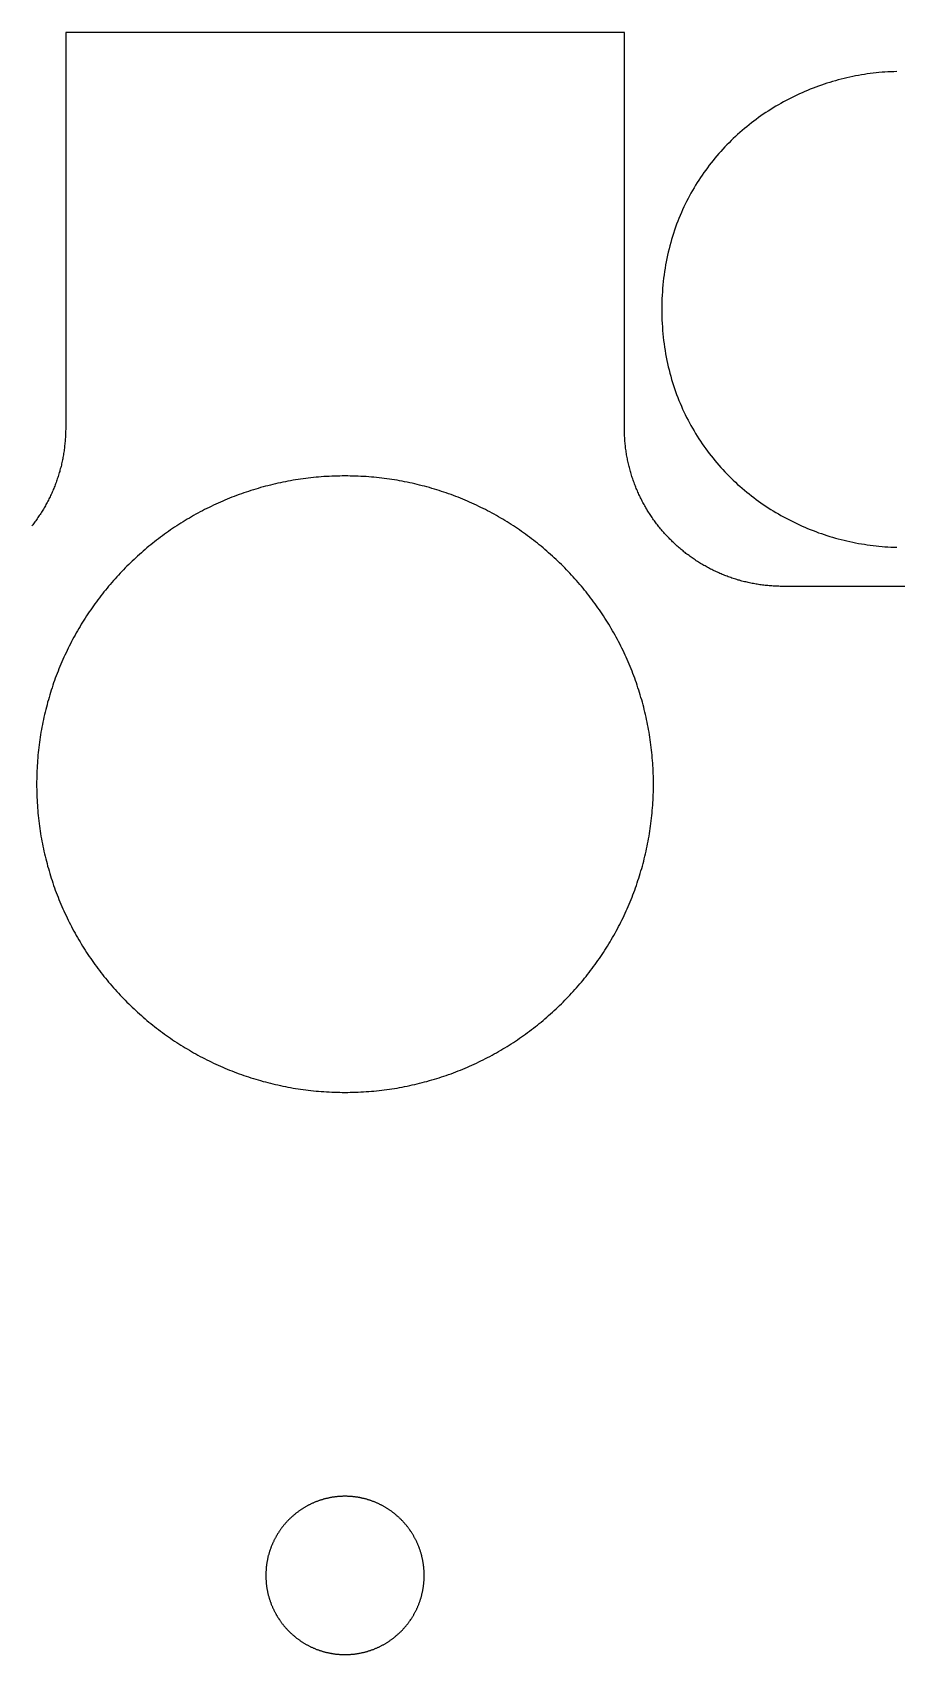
# Model space of a CAD drawing. Extents: x -13 to 42, y 40.2 to 95.3.
# Drawn here: x 10.55 to 21.47, y 74.75 to 95.25 of the extents above; entities that cross this region are included whole.
import ezdxf

# ---------------------------------------------------------------- set-up
doc = ezdxf.new("R2010")
doc.units = 0
doc.layers.get('0').update_dxf_attribs({"linetype": 'CONTINUOUS'})

msp = doc.modelspace()

# ---------------------------------------------------------------- linework, layer by layer
at = {"color": 7}
for points in [[(18.028, 90.25), (18.028, 95.25), (10.972, 95.25), (10.972, 90.25)], [(21.431, 94.754), (21.394, 94.753), (21.356, 94.751), (21.319, 94.749), (21.282, 94.746), (21.244, 94.742), (21.207, 94.739), (21.17, 94.735), (21.133, 94.73), (21.096, 94.725), (21.059, 94.719), (21.022, 94.713), (20.985, 94.707), (20.949, 94.7), (20.912, 94.693), (20.875, 94.685), (20.839, 94.677), (20.803, 94.668), (20.766, 94.659), (20.73, 94.65), (20.694, 94.64), (20.658, 94.63), (20.622, 94.619), (20.587, 94.608), (20.551, 94.596)], [(21.469, 94.755), (21.431, 94.754)], [(20.551, 94.596), (20.516, 94.584), (20.481, 94.572), (20.446, 94.559), (20.411, 94.545), (20.376, 94.532), (20.342, 94.518), (20.307, 94.503), (20.273, 94.488), (20.239, 94.473), (20.205, 94.457), (20.171, 94.441), (20.138, 94.424), (20.104, 94.407), (20.071, 94.39), (20.038, 94.372), (20.006, 94.354), (19.973, 94.336), (19.941, 94.317), (19.909, 94.297), (19.877, 94.277), (19.846, 94.257), (19.814, 94.237), (19.783, 94.216), (19.753, 94.195)], [(19.753, 94.195), (19.722, 94.173), (19.692, 94.151), (19.662, 94.128), (19.632, 94.106), (19.603, 94.082), (19.573, 94.059), (19.544, 94.035), (19.516, 94.01), (19.487, 93.986), (19.459, 93.961), (19.432, 93.935), (19.404, 93.909), (19.377, 93.883), (19.35, 93.857), (19.324, 93.83), (19.298, 93.803), (19.272, 93.775), (19.246, 93.747), (19.221, 93.719), (19.196, 93.69), (19.172, 93.661), (19.148, 93.632), (19.124, 93.602), (19.101, 93.572)], [(19.101, 93.572), (19.078, 93.541), (19.055, 93.511), (19.033, 93.479), (19.011, 93.448), (18.989, 93.416), (18.968, 93.384), (18.948, 93.352), (18.927, 93.319), (18.908, 93.286), (18.888, 93.252), (18.869, 93.218), (18.85, 93.184), (18.832, 93.15), (18.814, 93.115), (18.797, 93.08), (18.78, 93.044), (18.764, 93.009), (18.748, 92.973), (18.732, 92.936), (18.717, 92.9), (18.702, 92.863), (18.688, 92.825), (18.675, 92.788), (18.661, 92.75)], [(18.661, 92.75), (18.649, 92.711), (18.636, 92.673), (18.625, 92.634), (18.613, 92.595), (18.603, 92.555), (18.592, 92.515), (18.583, 92.475), (18.574, 92.435), (18.565, 92.394), (18.557, 92.353), (18.549, 92.312), (18.542, 92.271), (18.535, 92.229), (18.529, 92.187), (18.524, 92.144), (18.519, 92.102), (18.515, 92.059), (18.511, 92.015), (18.508, 91.972), (18.505, 91.928), (18.503, 91.884), (18.501, 91.84), (18.501, 91.795), (18.5, 91.75)], [(18.5, 91.75), (18.501, 91.705), (18.501, 91.66), (18.503, 91.616), (18.505, 91.572), (18.508, 91.528), (18.511, 91.485), (18.515, 91.441), (18.519, 91.398), (18.524, 91.356), (18.529, 91.313), (18.535, 91.271), (18.542, 91.229), (18.549, 91.188), (18.557, 91.147), (18.565, 91.106), (18.574, 91.065), (18.583, 91.025), (18.592, 90.985), (18.603, 90.945), (18.613, 90.905), (18.625, 90.866), (18.636, 90.827), (18.649, 90.789), (18.661, 90.75)], [(18.661, 90.75), (18.675, 90.712), (18.688, 90.675), (18.702, 90.637), (18.717, 90.6), (18.732, 90.564), (18.748, 90.527), (18.764, 90.491), (18.78, 90.456), (18.797, 90.42), (18.814, 90.385), (18.832, 90.35), (18.85, 90.316), (18.869, 90.282), (18.888, 90.248), (18.908, 90.214), (18.927, 90.181), (18.948, 90.148), (18.968, 90.116), (18.989, 90.084), (19.011, 90.052), (19.033, 90.021), (19.055, 89.989), (19.078, 89.959), (19.101, 89.928)], [(10.972, 90.25), (10.972, 90.233), (10.971, 90.216), (10.971, 90.198), (10.97, 90.181), (10.97, 90.164), (10.969, 90.147), (10.968, 90.13), (10.967, 90.113), (10.966, 90.096), (10.964, 90.079), (10.963, 90.062), (10.961, 90.046), (10.959, 90.029), (10.958, 90.012), (10.956, 89.995), (10.953, 89.979), (10.951, 89.962), (10.949, 89.945), (10.946, 89.929), (10.943, 89.912), (10.94, 89.896), (10.937, 89.88), (10.934, 89.863), (10.931, 89.847)], [(18.069, 89.847), (18.066, 89.863), (18.063, 89.88), (18.06, 89.896), (18.057, 89.912), (18.054, 89.929), (18.051, 89.945), (18.049, 89.962), (18.047, 89.979), (18.044, 89.995), (18.042, 90.012), (18.041, 90.029), (18.039, 90.046), (18.037, 90.062), (18.036, 90.079), (18.034, 90.096), (18.033, 90.113), (18.032, 90.13), (18.031, 90.147), (18.03, 90.164), (18.03, 90.181), (18.029, 90.198), (18.029, 90.216), (18.028, 90.233), (18.028, 90.25)], [(10.931, 89.847), (10.928, 89.831), (10.924, 89.814), (10.92, 89.798), (10.917, 89.782), (10.913, 89.766), (10.909, 89.75), (10.904, 89.734), (10.9, 89.718), (10.896, 89.702), (10.891, 89.687), (10.886, 89.671), (10.882, 89.655), (10.877, 89.64), (10.872, 89.624), (10.866, 89.609), (10.861, 89.593), (10.856, 89.578), (10.85, 89.562), (10.845, 89.547), (10.839, 89.532), (10.833, 89.517), (10.827, 89.502), (10.821, 89.487), (10.814, 89.472)], [(18.186, 89.472), (18.179, 89.487), (18.173, 89.502), (18.167, 89.517), (18.161, 89.532), (18.155, 89.547), (18.15, 89.562), (18.144, 89.578), (18.139, 89.593), (18.134, 89.609), (18.128, 89.624), (18.123, 89.64), (18.118, 89.655), (18.114, 89.671), (18.109, 89.687), (18.104, 89.702), (18.1, 89.718), (18.096, 89.734), (18.091, 89.75), (18.087, 89.766), (18.083, 89.782), (18.08, 89.798), (18.076, 89.814), (18.072, 89.831), (18.069, 89.847)], [(19.101, 89.928), (19.124, 89.898), (19.148, 89.868), (19.172, 89.839), (19.196, 89.81), (19.221, 89.781), (19.246, 89.753), (19.272, 89.725), (19.298, 89.697), (19.324, 89.67), (19.35, 89.643), (19.377, 89.617), (19.404, 89.591), (19.432, 89.565), (19.459, 89.539), (19.487, 89.514), (19.516, 89.49), (19.544, 89.465), (19.573, 89.441), (19.603, 89.418), (19.632, 89.394), (19.662, 89.372), (19.692, 89.349), (19.722, 89.327), (19.753, 89.305)], [(14.5, 89.645), (14.466, 89.645), (14.433, 89.644), (14.399, 89.644), (14.366, 89.643), (14.333, 89.641), (14.3, 89.64), (14.266, 89.638), (14.233, 89.636), (14.2, 89.634), (14.167, 89.631), (14.135, 89.628), (14.102, 89.625), (14.069, 89.621), (14.036, 89.618), (14.004, 89.614), (13.971, 89.609), (13.939, 89.605), (13.907, 89.6), (13.875, 89.595), (13.843, 89.59), (13.811, 89.584), (13.779, 89.578), (13.747, 89.572), (13.715, 89.566)], [(15.285, 89.566), (15.253, 89.572), (15.221, 89.578), (15.189, 89.584), (15.157, 89.59), (15.125, 89.595), (15.093, 89.6), (15.061, 89.605), (15.029, 89.609), (14.996, 89.614), (14.964, 89.618), (14.931, 89.621), (14.898, 89.625), (14.865, 89.628), (14.833, 89.631), (14.8, 89.634), (14.767, 89.636), (14.734, 89.638), (14.7, 89.64), (14.667, 89.641), (14.634, 89.643), (14.601, 89.644), (14.567, 89.644), (14.534, 89.645), (14.5, 89.645)], [(10.814, 89.472), (10.808, 89.457), (10.802, 89.442), (10.795, 89.427), (10.788, 89.412), (10.781, 89.398), (10.774, 89.383), (10.767, 89.368), (10.76, 89.354), (10.753, 89.34), (10.745, 89.325), (10.738, 89.311), (10.73, 89.297), (10.722, 89.283), (10.715, 89.268), (10.707, 89.254), (10.699, 89.241), (10.69, 89.227), (10.682, 89.213), (10.674, 89.199), (10.665, 89.186), (10.656, 89.172), (10.648, 89.159), (10.639, 89.145), (10.63, 89.132)], [(13.715, 89.566), (13.683, 89.559), (13.652, 89.552), (13.62, 89.545), (13.589, 89.538), (13.558, 89.53), (13.527, 89.522), (13.496, 89.514), (13.465, 89.506), (13.434, 89.497), (13.403, 89.488), (13.372, 89.479), (13.342, 89.47), (13.311, 89.46), (13.281, 89.45), (13.251, 89.44), (13.221, 89.43), (13.191, 89.419), (13.161, 89.409), (13.131, 89.398), (13.101, 89.386), (13.072, 89.375), (13.042, 89.363), (13.013, 89.351), (12.984, 89.339)], [(16.016, 89.339), (15.987, 89.351), (15.958, 89.363), (15.928, 89.375), (15.899, 89.386), (15.869, 89.398), (15.839, 89.409), (15.809, 89.419), (15.779, 89.43), (15.749, 89.44), (15.719, 89.45), (15.689, 89.46), (15.658, 89.47), (15.628, 89.479), (15.597, 89.488), (15.566, 89.497), (15.535, 89.506), (15.504, 89.514), (15.473, 89.522), (15.442, 89.53), (15.411, 89.538), (15.38, 89.545), (15.348, 89.552), (15.317, 89.559), (15.285, 89.566)], [(18.37, 89.132), (18.361, 89.145), (18.352, 89.159), (18.344, 89.172), (18.335, 89.186), (18.326, 89.199), (18.318, 89.213), (18.31, 89.227), (18.301, 89.241), (18.293, 89.254), (18.285, 89.268), (18.278, 89.283), (18.27, 89.297), (18.262, 89.311), (18.255, 89.325), (18.247, 89.34), (18.24, 89.354), (18.233, 89.368), (18.226, 89.383), (18.219, 89.398), (18.212, 89.412), (18.205, 89.427), (18.198, 89.442), (18.192, 89.457), (18.186, 89.472)], [(12.984, 89.339), (12.955, 89.326), (12.926, 89.314), (12.897, 89.301), (12.868, 89.288), (12.84, 89.274), (12.811, 89.261), (12.783, 89.247), (12.755, 89.233), (12.727, 89.219), (12.699, 89.204), (12.671, 89.19), (12.643, 89.175), (12.616, 89.16), (12.588, 89.144), (12.561, 89.129), (12.534, 89.113), (12.507, 89.097), (12.48, 89.081), (12.454, 89.065), (12.427, 89.048), (12.401, 89.031), (12.374, 89.014), (12.348, 88.997), (12.322, 88.98)], [(16.678, 88.98), (16.652, 88.997), (16.626, 89.014), (16.599, 89.031), (16.573, 89.048), (16.546, 89.065), (16.52, 89.081), (16.493, 89.097), (16.466, 89.113), (16.439, 89.129), (16.412, 89.144), (16.384, 89.16), (16.357, 89.175), (16.329, 89.19), (16.301, 89.204), (16.273, 89.219), (16.245, 89.233), (16.217, 89.247), (16.189, 89.261), (16.16, 89.274), (16.132, 89.288), (16.103, 89.301), (16.074, 89.314), (16.045, 89.326), (16.016, 89.339)], [(19.753, 89.305), (19.783, 89.284), (19.814, 89.263), (19.846, 89.243), (19.877, 89.223), (19.909, 89.203), (19.941, 89.183), (19.973, 89.165), (20.006, 89.146), (20.038, 89.128), (20.071, 89.11), (20.104, 89.093), (20.138, 89.076), (20.171, 89.059), (20.205, 89.043), (20.239, 89.027), (20.273, 89.012), (20.307, 88.997), (20.342, 88.982), (20.376, 88.968), (20.411, 88.955), (20.446, 88.941), (20.481, 88.928), (20.516, 88.916), (20.551, 88.904)], [(10.63, 89.132), (10.621, 89.119), (10.612, 89.105), (10.603, 89.092), (10.593, 89.079), (10.584, 89.066), (10.574, 89.053), (10.565, 89.041), (10.555, 89.028), (10.545, 89.015)], [(12.322, 88.98), (12.296, 88.962), (12.271, 88.944), (12.245, 88.926), (12.22, 88.908), (12.195, 88.89), (12.17, 88.871), (12.145, 88.852), (12.12, 88.833), (12.095, 88.814), (12.071, 88.795), (12.047, 88.775), (12.022, 88.756), (11.998, 88.736), (11.975, 88.716), (11.951, 88.695), (11.928, 88.675), (11.904, 88.654), (11.881, 88.633), (11.858, 88.612), (11.835, 88.591), (11.813, 88.569), (11.79, 88.548), (11.768, 88.526), (11.746, 88.504)], [(17.254, 88.504), (17.232, 88.526), (17.21, 88.548), (17.187, 88.569), (17.165, 88.591), (17.142, 88.612), (17.119, 88.633), (17.096, 88.654), (17.072, 88.675), (17.049, 88.695), (17.025, 88.716), (17.002, 88.736), (16.978, 88.756), (16.953, 88.775), (16.929, 88.795), (16.905, 88.814), (16.88, 88.833), (16.855, 88.852), (16.83, 88.871), (16.805, 88.89), (16.78, 88.908), (16.755, 88.926), (16.729, 88.944), (16.704, 88.962), (16.678, 88.98)], [(18.614, 88.836), (18.603, 88.847), (18.592, 88.859), (18.581, 88.87), (18.57, 88.882), (18.559, 88.893), (18.548, 88.905), (18.537, 88.917), (18.527, 88.929), (18.516, 88.941), (18.506, 88.953), (18.495, 88.966), (18.485, 88.978), (18.475, 88.99), (18.465, 89.003), (18.455, 89.015), (18.445, 89.028), (18.435, 89.041), (18.426, 89.053), (18.416, 89.066), (18.407, 89.079), (18.397, 89.092), (18.388, 89.105), (18.379, 89.119), (18.37, 89.132)], [(18.91, 88.592), (18.897, 88.601), (18.884, 88.61), (18.871, 88.619), (18.858, 88.628), (18.845, 88.638), (18.832, 88.647), (18.819, 88.657), (18.806, 88.667), (18.794, 88.677), (18.781, 88.687), (18.769, 88.697), (18.756, 88.707), (18.744, 88.717), (18.732, 88.727), (18.72, 88.738), (18.708, 88.748), (18.696, 88.759), (18.684, 88.77), (18.672, 88.78), (18.66, 88.791), (18.649, 88.802), (18.637, 88.813), (18.626, 88.825), (18.614, 88.836)], [(20.551, 88.904), (20.587, 88.892), (20.622, 88.881), (20.658, 88.87), (20.694, 88.86), (20.73, 88.85), (20.766, 88.841), (20.803, 88.832), (20.839, 88.823), (20.875, 88.815), (20.912, 88.807), (20.949, 88.8), (20.985, 88.793), (21.022, 88.787), (21.059, 88.781), (21.096, 88.775), (21.133, 88.77), (21.17, 88.765), (21.207, 88.761), (21.244, 88.758), (21.282, 88.754), (21.319, 88.751), (21.356, 88.749), (21.394, 88.747), (21.431, 88.746)], [(19.25, 88.407), (19.235, 88.414), (19.22, 88.42), (19.205, 88.427), (19.191, 88.433), (19.176, 88.44), (19.161, 88.447), (19.147, 88.454), (19.132, 88.461), (19.118, 88.469), (19.104, 88.476), (19.089, 88.484), (19.075, 88.491), (19.061, 88.499), (19.047, 88.507), (19.033, 88.515), (19.019, 88.523), (19.005, 88.531), (18.991, 88.54), (18.978, 88.548), (18.964, 88.556), (18.95, 88.565), (18.937, 88.574), (18.924, 88.583), (18.91, 88.592)], [(36.328, 88.75), (36.328, 88.25), (20.028, 88.25)], [(21.431, 88.746), (21.469, 88.745)], [(11.746, 88.504), (11.724, 88.482), (11.702, 88.46), (11.681, 88.437), (11.659, 88.415), (11.638, 88.392), (11.617, 88.369), (11.596, 88.346), (11.575, 88.322), (11.555, 88.299), (11.534, 88.275), (11.514, 88.252), (11.494, 88.228), (11.475, 88.203), (11.455, 88.179), (11.436, 88.155), (11.417, 88.13), (11.398, 88.105), (11.379, 88.08), (11.36, 88.055), (11.342, 88.03), (11.324, 88.005), (11.306, 87.979), (11.288, 87.954), (11.27, 87.928)], [(17.73, 87.928), (17.712, 87.954), (17.694, 87.979), (17.676, 88.005), (17.658, 88.03), (17.64, 88.055), (17.621, 88.08), (17.602, 88.105), (17.583, 88.13), (17.564, 88.155), (17.545, 88.179), (17.525, 88.203), (17.506, 88.228), (17.486, 88.252), (17.466, 88.275), (17.445, 88.299), (17.425, 88.322), (17.404, 88.346), (17.383, 88.369), (17.362, 88.392), (17.341, 88.415), (17.319, 88.437), (17.298, 88.46), (17.276, 88.482), (17.254, 88.504)], [(19.625, 88.291), (19.609, 88.294), (19.593, 88.298), (19.577, 88.301), (19.561, 88.305), (19.545, 88.309), (19.529, 88.313), (19.513, 88.317), (19.497, 88.321), (19.481, 88.326), (19.465, 88.33), (19.449, 88.335), (19.434, 88.34), (19.418, 88.345), (19.402, 88.35), (19.387, 88.355), (19.372, 88.36), (19.356, 88.366), (19.341, 88.371), (19.325, 88.377), (19.31, 88.383), (19.295, 88.389), (19.28, 88.395), (19.265, 88.401), (19.25, 88.407)], [(20.028, 88.25), (20.011, 88.25), (19.994, 88.25), (19.977, 88.251), (19.96, 88.251), (19.943, 88.252), (19.926, 88.253), (19.908, 88.254), (19.891, 88.255), (19.875, 88.256), (19.858, 88.257), (19.841, 88.259), (19.824, 88.26), (19.807, 88.262), (19.79, 88.264), (19.774, 88.266), (19.757, 88.268), (19.74, 88.271), (19.724, 88.273), (19.707, 88.276), (19.691, 88.278), (19.674, 88.281), (19.658, 88.284), (19.642, 88.287), (19.625, 88.291)], [(11.27, 87.928), (11.253, 87.902), (11.236, 87.876), (11.219, 87.849), (11.202, 87.823), (11.185, 87.796), (11.169, 87.77), (11.153, 87.743), (11.137, 87.716), (11.121, 87.689), (11.106, 87.662), (11.09, 87.634), (11.075, 87.607), (11.06, 87.579), (11.046, 87.551), (11.031, 87.523), (11.017, 87.495), (11.003, 87.467), (10.989, 87.439), (10.976, 87.41), (10.962, 87.382), (10.949, 87.353), (10.936, 87.324), (10.924, 87.295), (10.911, 87.266)], [(18.089, 87.266), (18.076, 87.295), (18.064, 87.324), (18.051, 87.353), (18.038, 87.382), (18.024, 87.41), (18.011, 87.439), (17.997, 87.467), (17.983, 87.495), (17.969, 87.523), (17.954, 87.551), (17.94, 87.579), (17.925, 87.607), (17.91, 87.634), (17.894, 87.662), (17.879, 87.689), (17.863, 87.716), (17.847, 87.743), (17.831, 87.77), (17.815, 87.796), (17.798, 87.823), (17.781, 87.849), (17.764, 87.876), (17.747, 87.902), (17.73, 87.928)], [(10.911, 87.266), (10.899, 87.237), (10.887, 87.208), (10.875, 87.178), (10.864, 87.149), (10.852, 87.119), (10.841, 87.089), (10.831, 87.059), (10.82, 87.029), (10.81, 86.999), (10.8, 86.969), (10.79, 86.939), (10.78, 86.908), (10.771, 86.878), (10.762, 86.847), (10.753, 86.816), (10.744, 86.785), (10.736, 86.754), (10.728, 86.723), (10.72, 86.692), (10.712, 86.661), (10.705, 86.63), (10.698, 86.598), (10.691, 86.567), (10.684, 86.535)], [(18.316, 86.535), (18.309, 86.567), (18.302, 86.598), (18.295, 86.63), (18.288, 86.661), (18.28, 86.692), (18.272, 86.723), (18.264, 86.754), (18.256, 86.785), (18.247, 86.816), (18.238, 86.847), (18.229, 86.878), (18.22, 86.908), (18.21, 86.939), (18.2, 86.969), (18.19, 86.999), (18.18, 87.029), (18.169, 87.059), (18.159, 87.089), (18.148, 87.119), (18.136, 87.149), (18.125, 87.178), (18.113, 87.208), (18.101, 87.237), (18.089, 87.266)], [(10.684, 86.535), (10.678, 86.503), (10.672, 86.471), (10.666, 86.439), (10.66, 86.407), (10.655, 86.375), (10.65, 86.343), (10.645, 86.311), (10.641, 86.279), (10.636, 86.246), (10.632, 86.214), (10.629, 86.181), (10.625, 86.148), (10.622, 86.115), (10.619, 86.083), (10.616, 86.05), (10.614, 86.017), (10.612, 85.984), (10.61, 85.95), (10.609, 85.917), (10.607, 85.884), (10.606, 85.851), (10.606, 85.817), (10.605, 85.784), (10.605, 85.75)], [(18.395, 85.75), (18.395, 85.784), (18.394, 85.817), (18.394, 85.851), (18.393, 85.884), (18.391, 85.917), (18.39, 85.95), (18.388, 85.984), (18.386, 86.017), (18.384, 86.05), (18.381, 86.083), (18.378, 86.115), (18.375, 86.148), (18.371, 86.181), (18.368, 86.214), (18.364, 86.246), (18.359, 86.279), (18.355, 86.311), (18.35, 86.343), (18.345, 86.375), (18.34, 86.407), (18.334, 86.439), (18.328, 86.471), (18.322, 86.503), (18.316, 86.535)], [(10.605, 85.75), (10.605, 85.716), (10.606, 85.683), (10.606, 85.649), (10.607, 85.616), (10.609, 85.583), (10.61, 85.55), (10.612, 85.516), (10.614, 85.483), (10.616, 85.45), (10.619, 85.417), (10.622, 85.385), (10.625, 85.352), (10.629, 85.319), (10.632, 85.286), (10.636, 85.254), (10.641, 85.221), (10.645, 85.189), (10.65, 85.157), (10.655, 85.125), (10.66, 85.093), (10.666, 85.061), (10.672, 85.029), (10.678, 84.997), (10.684, 84.965)], [(18.316, 84.965), (18.322, 84.997), (18.328, 85.029), (18.334, 85.061), (18.34, 85.093), (18.345, 85.125), (18.35, 85.157), (18.355, 85.189), (18.359, 85.221), (18.364, 85.254), (18.368, 85.286), (18.371, 85.319), (18.375, 85.352), (18.378, 85.385), (18.381, 85.417), (18.384, 85.45), (18.386, 85.483), (18.388, 85.516), (18.39, 85.55), (18.391, 85.583), (18.393, 85.616), (18.394, 85.649), (18.394, 85.683), (18.395, 85.716), (18.395, 85.75)], [(10.684, 84.965), (10.691, 84.933), (10.698, 84.902), (10.705, 84.87), (10.712, 84.839), (10.72, 84.808), (10.728, 84.777), (10.736, 84.746), (10.744, 84.715), (10.753, 84.684), (10.762, 84.653), (10.771, 84.622), (10.78, 84.592), (10.79, 84.561), (10.8, 84.531), (10.81, 84.501), (10.82, 84.471), (10.831, 84.441), (10.841, 84.411), (10.852, 84.381), (10.864, 84.351), (10.875, 84.322), (10.887, 84.292), (10.899, 84.263), (10.911, 84.234)], [(18.089, 84.234), (18.101, 84.263), (18.113, 84.292), (18.125, 84.322), (18.136, 84.351), (18.148, 84.381), (18.159, 84.411), (18.169, 84.441), (18.18, 84.471), (18.19, 84.501), (18.2, 84.531), (18.21, 84.561), (18.22, 84.592), (18.229, 84.622), (18.238, 84.653), (18.247, 84.684), (18.256, 84.715), (18.264, 84.746), (18.272, 84.777), (18.28, 84.808), (18.288, 84.839), (18.295, 84.87), (18.302, 84.902), (18.309, 84.933), (18.316, 84.965)], [(10.911, 84.234), (10.924, 84.205), (10.936, 84.176), (10.949, 84.147), (10.962, 84.118), (10.976, 84.09), (10.989, 84.061), (11.003, 84.033), (11.017, 84.005), (11.031, 83.977), (11.046, 83.949), (11.06, 83.921), (11.075, 83.893), (11.09, 83.866), (11.106, 83.838), (11.121, 83.811), (11.137, 83.784), (11.153, 83.757), (11.169, 83.73), (11.185, 83.704), (11.202, 83.677), (11.219, 83.651), (11.236, 83.624), (11.253, 83.598), (11.27, 83.572)], [(17.73, 83.572), (17.747, 83.598), (17.764, 83.624), (17.781, 83.651), (17.798, 83.677), (17.815, 83.704), (17.831, 83.73), (17.847, 83.757), (17.863, 83.784), (17.879, 83.811), (17.894, 83.838), (17.91, 83.866), (17.925, 83.893), (17.94, 83.921), (17.954, 83.949), (17.969, 83.977), (17.983, 84.005), (17.997, 84.033), (18.011, 84.061), (18.024, 84.09), (18.038, 84.118), (18.051, 84.147), (18.064, 84.176), (18.076, 84.205), (18.089, 84.234)], [(11.27, 83.572), (11.288, 83.546), (11.306, 83.521), (11.324, 83.495), (11.342, 83.47), (11.36, 83.445), (11.379, 83.42), (11.398, 83.395), (11.417, 83.37), (11.436, 83.345), (11.455, 83.321), (11.475, 83.297), (11.494, 83.272), (11.514, 83.248), (11.534, 83.225), (11.555, 83.201), (11.575, 83.178), (11.596, 83.154), (11.617, 83.131), (11.638, 83.108), (11.659, 83.085), (11.681, 83.063), (11.702, 83.04), (11.724, 83.018), (11.746, 82.996)], [(17.254, 82.996), (17.276, 83.018), (17.298, 83.04), (17.319, 83.063), (17.341, 83.085), (17.362, 83.108), (17.383, 83.131), (17.404, 83.154), (17.425, 83.178), (17.445, 83.201), (17.466, 83.225), (17.486, 83.248), (17.506, 83.272), (17.525, 83.297), (17.545, 83.321), (17.564, 83.345), (17.583, 83.37), (17.602, 83.395), (17.621, 83.42), (17.64, 83.445), (17.658, 83.47), (17.676, 83.495), (17.694, 83.521), (17.712, 83.546), (17.73, 83.572)], [(11.746, 82.996), (11.768, 82.974), (11.79, 82.952), (11.813, 82.931), (11.835, 82.909), (11.858, 82.888), (11.881, 82.867), (11.904, 82.846), (11.928, 82.825), (11.951, 82.805), (11.975, 82.784), (11.998, 82.764), (12.022, 82.744), (12.047, 82.725), (12.071, 82.705), (12.095, 82.686), (12.12, 82.667), (12.145, 82.648), (12.17, 82.629), (12.195, 82.61), (12.22, 82.592), (12.245, 82.574), (12.271, 82.556), (12.296, 82.538), (12.322, 82.52)], [(16.678, 82.52), (16.704, 82.538), (16.729, 82.556), (16.755, 82.574), (16.78, 82.592), (16.805, 82.61), (16.83, 82.629), (16.855, 82.648), (16.88, 82.667), (16.905, 82.686), (16.929, 82.705), (16.953, 82.725), (16.978, 82.744), (17.002, 82.764), (17.025, 82.784), (17.049, 82.805), (17.072, 82.825), (17.096, 82.846), (17.119, 82.867), (17.142, 82.888), (17.165, 82.909), (17.187, 82.931), (17.21, 82.952), (17.232, 82.974), (17.254, 82.996)], [(12.322, 82.52), (12.348, 82.503), (12.374, 82.486), (12.401, 82.469), (12.427, 82.452), (12.454, 82.435), (12.48, 82.419), (12.507, 82.403), (12.534, 82.387), (12.561, 82.371), (12.588, 82.356), (12.616, 82.34), (12.643, 82.325), (12.671, 82.31), (12.699, 82.296), (12.727, 82.281), (12.755, 82.267), (12.783, 82.253), (12.811, 82.239), (12.84, 82.226), (12.868, 82.212), (12.897, 82.199), (12.926, 82.186), (12.955, 82.174), (12.984, 82.161)], [(16.016, 82.161), (16.045, 82.174), (16.074, 82.186), (16.103, 82.199), (16.132, 82.212), (16.16, 82.226), (16.189, 82.239), (16.217, 82.253), (16.245, 82.267), (16.273, 82.281), (16.301, 82.296), (16.329, 82.31), (16.357, 82.325), (16.384, 82.34), (16.412, 82.356), (16.439, 82.371), (16.466, 82.387), (16.493, 82.403), (16.52, 82.419), (16.546, 82.435), (16.573, 82.452), (16.599, 82.469), (16.626, 82.486), (16.652, 82.503), (16.678, 82.52)], [(12.984, 82.161), (13.013, 82.149), (13.042, 82.137), (13.072, 82.125), (13.101, 82.114), (13.131, 82.102), (13.161, 82.091), (13.191, 82.081), (13.221, 82.07), (13.251, 82.06), (13.281, 82.05), (13.311, 82.04), (13.342, 82.03), (13.372, 82.021), (13.403, 82.012), (13.434, 82.003), (13.465, 81.994), (13.496, 81.986), (13.527, 81.978), (13.558, 81.97), (13.589, 81.962), (13.62, 81.955), (13.652, 81.948), (13.683, 81.941), (13.715, 81.934)], [(15.285, 81.934), (15.317, 81.941), (15.348, 81.948), (15.38, 81.955), (15.411, 81.962), (15.442, 81.97), (15.473, 81.978), (15.504, 81.986), (15.535, 81.994), (15.566, 82.003), (15.597, 82.012), (15.628, 82.021), (15.658, 82.03), (15.689, 82.04), (15.719, 82.05), (15.749, 82.06), (15.779, 82.07), (15.809, 82.081), (15.839, 82.091), (15.869, 82.102), (15.899, 82.114), (15.928, 82.125), (15.958, 82.137), (15.987, 82.149), (16.016, 82.161)], [(13.715, 81.934), (13.747, 81.928), (13.779, 81.922), (13.811, 81.916), (13.843, 81.91), (13.875, 81.905), (13.907, 81.9), (13.939, 81.895), (13.971, 81.891), (14.004, 81.886), (14.036, 81.882), (14.069, 81.879), (14.102, 81.875), (14.135, 81.872), (14.167, 81.869), (14.2, 81.866), (14.233, 81.864), (14.266, 81.862), (14.3, 81.86), (14.333, 81.859), (14.366, 81.857), (14.399, 81.856), (14.433, 81.856), (14.466, 81.855), (14.5, 81.855)], [(14.5, 81.855), (14.534, 81.855), (14.567, 81.856), (14.601, 81.856), (14.634, 81.857), (14.667, 81.859), (14.7, 81.86), (14.734, 81.862), (14.767, 81.864), (14.8, 81.866), (14.833, 81.869), (14.865, 81.872), (14.898, 81.875), (14.931, 81.879), (14.964, 81.882), (14.996, 81.886), (15.029, 81.891), (15.061, 81.895), (15.093, 81.9), (15.125, 81.905), (15.157, 81.91), (15.189, 81.916), (15.221, 81.922), (15.253, 81.928), (15.285, 81.934)], [(14.111, 76.671), (14.103, 76.668), (14.096, 76.665), (14.088, 76.662), (14.081, 76.658), (14.074, 76.655), (14.066, 76.651), (14.059, 76.648), (14.052, 76.644), (14.045, 76.641), (14.038, 76.637), (14.03, 76.633), (14.023, 76.629), (14.016, 76.625), (14.009, 76.621), (14.002, 76.618), (13.995, 76.613), (13.988, 76.609), (13.981, 76.605), (13.975, 76.601), (13.968, 76.597), (13.961, 76.592), (13.954, 76.588), (13.948, 76.584), (13.941, 76.579)], [(14.298, 76.73), (14.29, 76.728), (14.282, 76.726), (14.274, 76.724), (14.266, 76.722), (14.258, 76.721), (14.25, 76.719), (14.242, 76.716), (14.234, 76.714), (14.226, 76.712), (14.218, 76.71), (14.21, 76.707), (14.203, 76.705), (14.195, 76.703), (14.187, 76.7), (14.179, 76.697), (14.172, 76.695), (14.164, 76.692), (14.156, 76.689), (14.149, 76.686), (14.141, 76.684), (14.133, 76.681), (14.126, 76.678), (14.118, 76.675), (14.111, 76.671)], [(14.5, 76.75), (14.491, 76.75), (14.483, 76.75), (14.474, 76.75), (14.466, 76.749), (14.457, 76.749), (14.449, 76.749), (14.44, 76.748), (14.432, 76.748), (14.423, 76.747), (14.415, 76.746), (14.406, 76.746), (14.398, 76.745), (14.389, 76.744), (14.381, 76.743), (14.373, 76.742), (14.364, 76.741), (14.356, 76.74), (14.348, 76.738), (14.339, 76.737), (14.331, 76.736), (14.323, 76.734), (14.315, 76.733), (14.307, 76.731), (14.298, 76.73)], [(14.702, 76.73), (14.693, 76.731), (14.685, 76.733), (14.677, 76.734), (14.669, 76.736), (14.661, 76.737), (14.652, 76.738), (14.644, 76.74), (14.636, 76.741), (14.627, 76.742), (14.619, 76.743), (14.611, 76.744), (14.602, 76.745), (14.594, 76.746), (14.585, 76.746), (14.577, 76.747), (14.568, 76.748), (14.56, 76.748), (14.551, 76.749), (14.543, 76.749), (14.534, 76.749), (14.526, 76.75), (14.517, 76.75), (14.509, 76.75), (14.5, 76.75)], [(14.889, 76.671), (14.882, 76.675), (14.874, 76.678), (14.867, 76.681), (14.859, 76.684), (14.851, 76.686), (14.844, 76.689), (14.836, 76.692), (14.828, 76.695), (14.821, 76.697), (14.813, 76.7), (14.805, 76.703), (14.797, 76.705), (14.79, 76.707), (14.782, 76.71), (14.774, 76.712), (14.766, 76.714), (14.758, 76.716), (14.75, 76.719), (14.742, 76.721), (14.734, 76.722), (14.726, 76.724), (14.718, 76.726), (14.71, 76.728), (14.702, 76.73)], [(15.059, 76.579), (15.052, 76.584), (15.046, 76.588), (15.039, 76.592), (15.032, 76.597), (15.025, 76.601), (15.019, 76.605), (15.012, 76.609), (15.005, 76.613), (14.998, 76.618), (14.991, 76.621), (14.984, 76.625), (14.977, 76.629), (14.97, 76.633), (14.962, 76.637), (14.955, 76.641), (14.948, 76.644), (14.941, 76.648), (14.934, 76.651), (14.926, 76.655), (14.919, 76.658), (14.912, 76.662), (14.904, 76.665), (14.897, 76.668), (14.889, 76.671)], [(13.941, 76.579), (13.934, 76.575), (13.928, 76.57), (13.921, 76.565), (13.915, 76.561), (13.908, 76.556), (13.902, 76.551), (13.895, 76.547), (13.889, 76.542), (13.883, 76.537), (13.876, 76.532), (13.87, 76.527), (13.864, 76.522), (13.858, 76.517), (13.852, 76.511), (13.846, 76.506), (13.84, 76.501), (13.834, 76.496), (13.828, 76.49), (13.822, 76.485), (13.816, 76.479), (13.81, 76.474), (13.804, 76.468), (13.799, 76.463), (13.793, 76.457)], [(15.207, 76.457), (15.201, 76.463), (15.196, 76.468), (15.19, 76.474), (15.184, 76.479), (15.178, 76.485), (15.172, 76.49), (15.166, 76.496), (15.16, 76.501), (15.154, 76.506), (15.148, 76.511), (15.142, 76.517), (15.136, 76.522), (15.13, 76.527), (15.124, 76.532), (15.117, 76.537), (15.111, 76.542), (15.105, 76.547), (15.098, 76.551), (15.092, 76.556), (15.085, 76.561), (15.079, 76.565), (15.072, 76.57), (15.066, 76.575), (15.059, 76.579)], [(13.671, 76.309), (13.666, 76.302), (13.662, 76.296), (13.658, 76.289), (13.653, 76.282), (13.649, 76.275), (13.645, 76.269), (13.641, 76.262), (13.637, 76.255), (13.632, 76.248), (13.629, 76.241), (13.625, 76.234), (13.621, 76.227), (13.617, 76.22), (13.613, 76.212), (13.609, 76.205), (13.606, 76.198), (13.602, 76.191), (13.599, 76.184), (13.595, 76.176), (13.592, 76.169), (13.588, 76.162), (13.585, 76.154), (13.582, 76.147), (13.579, 76.139)], [(13.793, 76.457), (13.787, 76.451), (13.782, 76.446), (13.776, 76.44), (13.771, 76.434), (13.765, 76.428), (13.76, 76.422), (13.754, 76.416), (13.749, 76.41), (13.744, 76.404), (13.739, 76.398), (13.733, 76.392), (13.728, 76.386), (13.723, 76.38), (13.718, 76.374), (13.713, 76.367), (13.708, 76.361), (13.703, 76.355), (13.699, 76.348), (13.694, 76.342), (13.689, 76.335), (13.684, 76.329), (13.68, 76.322), (13.675, 76.316), (13.671, 76.309)], [(15.329, 76.309), (15.325, 76.316), (15.32, 76.322), (15.315, 76.329), (15.311, 76.335), (15.306, 76.342), (15.301, 76.348), (15.297, 76.355), (15.292, 76.361), (15.287, 76.367), (15.282, 76.374), (15.277, 76.38), (15.272, 76.386), (15.267, 76.392), (15.261, 76.398), (15.256, 76.404), (15.251, 76.41), (15.246, 76.416), (15.24, 76.422), (15.235, 76.428), (15.229, 76.434), (15.224, 76.44), (15.218, 76.446), (15.213, 76.451), (15.207, 76.457)], [(15.421, 76.139), (15.418, 76.147), (15.415, 76.154), (15.412, 76.162), (15.408, 76.169), (15.405, 76.176), (15.401, 76.184), (15.398, 76.191), (15.394, 76.198), (15.391, 76.205), (15.387, 76.212), (15.383, 76.22), (15.379, 76.227), (15.375, 76.234), (15.371, 76.241), (15.368, 76.248), (15.363, 76.255), (15.359, 76.262), (15.355, 76.269), (15.351, 76.275), (15.347, 76.282), (15.342, 76.289), (15.338, 76.296), (15.334, 76.302), (15.329, 76.309)], [(13.579, 76.139), (13.575, 76.132), (13.572, 76.124), (13.569, 76.117), (13.566, 76.109), (13.564, 76.101), (13.561, 76.094), (13.558, 76.086), (13.555, 76.078), (13.553, 76.071), (13.55, 76.063), (13.547, 76.055), (13.545, 76.047), (13.543, 76.04), (13.54, 76.032), (13.538, 76.024), (13.536, 76.016), (13.534, 76.008), (13.531, 76), (13.529, 75.992), (13.527, 75.984), (13.526, 75.976), (13.524, 75.968), (13.522, 75.96), (13.52, 75.952)], [(15.48, 75.952), (15.478, 75.96), (15.476, 75.968), (15.474, 75.976), (15.472, 75.984), (15.471, 75.992), (15.469, 76), (15.466, 76.008), (15.464, 76.016), (15.462, 76.024), (15.46, 76.032), (15.457, 76.04), (15.455, 76.047), (15.453, 76.055), (15.45, 76.063), (15.447, 76.071), (15.445, 76.078), (15.442, 76.086), (15.439, 76.094), (15.436, 76.101), (15.434, 76.109), (15.431, 76.117), (15.428, 76.124), (15.425, 76.132), (15.421, 76.139)], [(13.52, 75.952), (13.519, 75.943), (13.517, 75.935), (13.516, 75.927), (13.514, 75.919), (13.513, 75.911), (13.512, 75.902), (13.51, 75.894), (13.509, 75.886), (13.508, 75.877), (13.507, 75.869), (13.506, 75.861), (13.505, 75.852), (13.504, 75.844), (13.504, 75.835), (13.503, 75.827), (13.502, 75.818), (13.502, 75.81), (13.501, 75.801), (13.501, 75.793), (13.501, 75.784), (13.5, 75.776), (13.5, 75.767), (13.5, 75.759), (13.5, 75.75)], [(15.5, 75.75), (15.5, 75.759), (15.5, 75.767), (15.5, 75.776), (15.499, 75.784), (15.499, 75.793), (15.499, 75.801), (15.498, 75.81), (15.498, 75.818), (15.497, 75.827), (15.496, 75.835), (15.496, 75.844), (15.495, 75.852), (15.494, 75.861), (15.493, 75.869), (15.492, 75.877), (15.491, 75.886), (15.49, 75.894), (15.488, 75.902), (15.487, 75.911), (15.486, 75.919), (15.484, 75.927), (15.483, 75.935), (15.481, 75.943), (15.48, 75.952)], [(13.5, 75.75), (13.5, 75.741), (13.5, 75.733), (13.5, 75.724), (13.501, 75.716), (13.501, 75.707), (13.501, 75.699), (13.502, 75.69), (13.502, 75.682), (13.503, 75.673), (13.504, 75.665), (13.504, 75.656), (13.505, 75.648), (13.506, 75.639), (13.507, 75.631), (13.508, 75.623), (13.509, 75.614), (13.51, 75.606), (13.512, 75.598), (13.513, 75.589), (13.514, 75.581), (13.516, 75.573), (13.517, 75.565), (13.519, 75.557), (13.52, 75.548)], [(15.48, 75.548), (15.481, 75.557), (15.483, 75.565), (15.484, 75.573), (15.486, 75.581), (15.487, 75.589), (15.488, 75.598), (15.49, 75.606), (15.491, 75.614), (15.492, 75.623), (15.493, 75.631), (15.494, 75.639), (15.495, 75.648), (15.496, 75.656), (15.496, 75.665), (15.497, 75.673), (15.498, 75.682), (15.498, 75.69), (15.499, 75.699), (15.499, 75.707), (15.499, 75.716), (15.5, 75.724), (15.5, 75.733), (15.5, 75.741), (15.5, 75.75)], [(13.52, 75.548), (13.522, 75.54), (13.524, 75.532), (13.526, 75.524), (13.527, 75.516), (13.529, 75.508), (13.531, 75.5), (13.534, 75.492), (13.536, 75.484), (13.538, 75.476), (13.54, 75.468), (13.543, 75.46), (13.545, 75.453), (13.547, 75.445), (13.55, 75.437), (13.553, 75.429), (13.555, 75.422), (13.558, 75.414), (13.561, 75.406), (13.564, 75.399), (13.566, 75.391), (13.569, 75.383), (13.572, 75.376), (13.575, 75.368), (13.579, 75.361)], [(15.421, 75.361), (15.425, 75.368), (15.428, 75.376), (15.431, 75.383), (15.434, 75.391), (15.436, 75.399), (15.439, 75.406), (15.442, 75.414), (15.445, 75.422), (15.447, 75.429), (15.45, 75.437), (15.453, 75.445), (15.455, 75.453), (15.457, 75.46), (15.46, 75.468), (15.462, 75.476), (15.464, 75.484), (15.466, 75.492), (15.469, 75.5), (15.471, 75.508), (15.472, 75.516), (15.474, 75.524), (15.476, 75.532), (15.478, 75.54), (15.48, 75.548)], [(13.579, 75.361), (13.582, 75.353), (13.585, 75.346), (13.588, 75.338), (13.592, 75.331), (13.595, 75.324), (13.599, 75.316), (13.602, 75.309), (13.606, 75.302), (13.609, 75.295), (13.613, 75.288), (13.617, 75.28), (13.621, 75.273), (13.625, 75.266), (13.629, 75.259), (13.632, 75.252), (13.637, 75.245), (13.641, 75.238), (13.645, 75.231), (13.649, 75.225), (13.653, 75.218), (13.658, 75.211), (13.662, 75.204), (13.666, 75.198), (13.671, 75.191)], [(15.329, 75.191), (15.334, 75.198), (15.338, 75.204), (15.342, 75.211), (15.347, 75.218), (15.351, 75.225), (15.355, 75.231), (15.359, 75.238), (15.363, 75.245), (15.368, 75.252), (15.371, 75.259), (15.375, 75.266), (15.379, 75.273), (15.383, 75.28), (15.387, 75.288), (15.391, 75.295), (15.394, 75.302), (15.398, 75.309), (15.401, 75.316), (15.405, 75.324), (15.408, 75.331), (15.412, 75.338), (15.415, 75.346), (15.418, 75.353), (15.421, 75.361)], [(13.671, 75.191), (13.675, 75.184), (13.68, 75.178), (13.684, 75.171), (13.689, 75.165), (13.694, 75.158), (13.699, 75.152), (13.703, 75.145), (13.708, 75.139), (13.713, 75.133), (13.718, 75.126), (13.723, 75.12), (13.728, 75.114), (13.733, 75.108), (13.739, 75.102), (13.744, 75.096), (13.749, 75.09), (13.754, 75.084), (13.76, 75.078), (13.765, 75.072), (13.771, 75.066), (13.776, 75.06), (13.782, 75.054), (13.787, 75.049), (13.793, 75.043)], [(13.793, 75.043), (13.799, 75.037), (13.804, 75.032), (13.81, 75.026), (13.816, 75.021), (13.822, 75.015), (13.828, 75.01), (13.834, 75.004), (13.84, 74.999), (13.846, 74.994), (13.852, 74.989), (13.858, 74.983), (13.864, 74.978), (13.87, 74.973), (13.876, 74.968), (13.883, 74.963), (13.889, 74.958), (13.895, 74.953), (13.902, 74.949), (13.908, 74.944), (13.915, 74.939), (13.921, 74.934), (13.928, 74.93), (13.934, 74.925), (13.941, 74.921)], [(15.059, 74.921), (15.066, 74.925), (15.072, 74.93), (15.079, 74.934), (15.085, 74.939), (15.092, 74.944), (15.098, 74.949), (15.105, 74.953), (15.111, 74.958), (15.117, 74.963), (15.124, 74.968), (15.13, 74.973), (15.136, 74.978), (15.142, 74.983), (15.148, 74.989), (15.154, 74.994), (15.16, 74.999), (15.166, 75.004), (15.172, 75.01), (15.178, 75.015), (15.184, 75.021), (15.19, 75.026), (15.196, 75.032), (15.201, 75.037), (15.207, 75.043)], [(15.207, 75.043), (15.213, 75.049), (15.218, 75.054), (15.224, 75.06), (15.229, 75.066), (15.235, 75.072), (15.24, 75.078), (15.246, 75.084), (15.251, 75.09), (15.256, 75.096), (15.261, 75.102), (15.267, 75.108), (15.272, 75.114), (15.277, 75.12), (15.282, 75.126), (15.287, 75.133), (15.292, 75.139), (15.297, 75.145), (15.301, 75.152), (15.306, 75.158), (15.311, 75.165), (15.315, 75.171), (15.32, 75.178), (15.325, 75.184), (15.329, 75.191)], [(13.941, 74.921), (13.948, 74.916), (13.954, 74.912), (13.961, 74.908), (13.968, 74.903), (13.975, 74.899), (13.981, 74.895), (13.988, 74.891), (13.995, 74.887), (14.002, 74.882), (14.009, 74.879), (14.016, 74.875), (14.023, 74.871), (14.03, 74.867), (14.038, 74.863), (14.045, 74.859), (14.052, 74.856), (14.059, 74.852), (14.066, 74.849), (14.074, 74.845), (14.081, 74.842), (14.088, 74.838), (14.096, 74.835), (14.103, 74.832), (14.111, 74.829)], [(14.111, 74.829), (14.118, 74.825), (14.126, 74.822), (14.133, 74.819), (14.141, 74.816), (14.149, 74.814), (14.156, 74.811), (14.164, 74.808), (14.172, 74.805), (14.179, 74.803), (14.187, 74.8), (14.195, 74.797), (14.203, 74.795), (14.21, 74.793), (14.218, 74.79), (14.226, 74.788), (14.234, 74.786), (14.242, 74.784), (14.25, 74.781), (14.258, 74.779), (14.266, 74.777), (14.274, 74.776), (14.282, 74.774), (14.29, 74.772), (14.298, 74.77)], [(14.702, 74.77), (14.71, 74.772), (14.718, 74.774), (14.726, 74.776), (14.734, 74.777), (14.742, 74.779), (14.75, 74.781), (14.758, 74.784), (14.766, 74.786), (14.774, 74.788), (14.782, 74.79), (14.79, 74.793), (14.797, 74.795), (14.805, 74.797), (14.813, 74.8), (14.821, 74.803), (14.828, 74.805), (14.836, 74.808), (14.844, 74.811), (14.851, 74.814), (14.859, 74.816), (14.867, 74.819), (14.874, 74.822), (14.882, 74.825), (14.889, 74.829)], [(14.889, 74.829), (14.897, 74.832), (14.904, 74.835), (14.912, 74.838), (14.919, 74.842), (14.926, 74.845), (14.934, 74.849), (14.941, 74.852), (14.948, 74.856), (14.955, 74.859), (14.962, 74.863), (14.97, 74.867), (14.977, 74.871), (14.984, 74.875), (14.991, 74.879), (14.998, 74.882), (15.005, 74.887), (15.012, 74.891), (15.019, 74.895), (15.025, 74.899), (15.032, 74.903), (15.039, 74.908), (15.046, 74.912), (15.052, 74.916), (15.059, 74.921)], [(14.298, 74.77), (14.307, 74.769), (14.315, 74.767), (14.323, 74.766), (14.331, 74.764), (14.339, 74.763), (14.348, 74.762), (14.356, 74.76), (14.364, 74.759), (14.373, 74.758), (14.381, 74.757), (14.389, 74.756), (14.398, 74.755), (14.406, 74.754), (14.415, 74.754), (14.423, 74.753), (14.432, 74.752), (14.44, 74.752), (14.449, 74.751), (14.457, 74.751), (14.466, 74.751), (14.474, 74.75), (14.483, 74.75), (14.491, 74.75), (14.5, 74.75)], [(14.5, 74.75), (14.509, 74.75), (14.517, 74.75), (14.526, 74.75), (14.534, 74.751), (14.543, 74.751), (14.551, 74.751), (14.56, 74.752), (14.568, 74.752), (14.577, 74.753), (14.585, 74.754), (14.594, 74.754), (14.602, 74.755), (14.611, 74.756), (14.619, 74.757), (14.627, 74.758), (14.636, 74.759), (14.644, 74.76), (14.652, 74.762), (14.661, 74.763), (14.669, 74.764), (14.677, 74.766), (14.685, 74.767), (14.693, 74.769), (14.702, 74.77)]]:
    msp.add_lwpolyline(points, dxfattribs=at)
for points in [[(18.395, 85.75), (18.395, 85.75)], [(15.5, 75.75), (15.5, 75.75)]]:
    msp.add_lwpolyline(points, close=True, dxfattribs=at)

doc.saveas('drawing.dxf')
